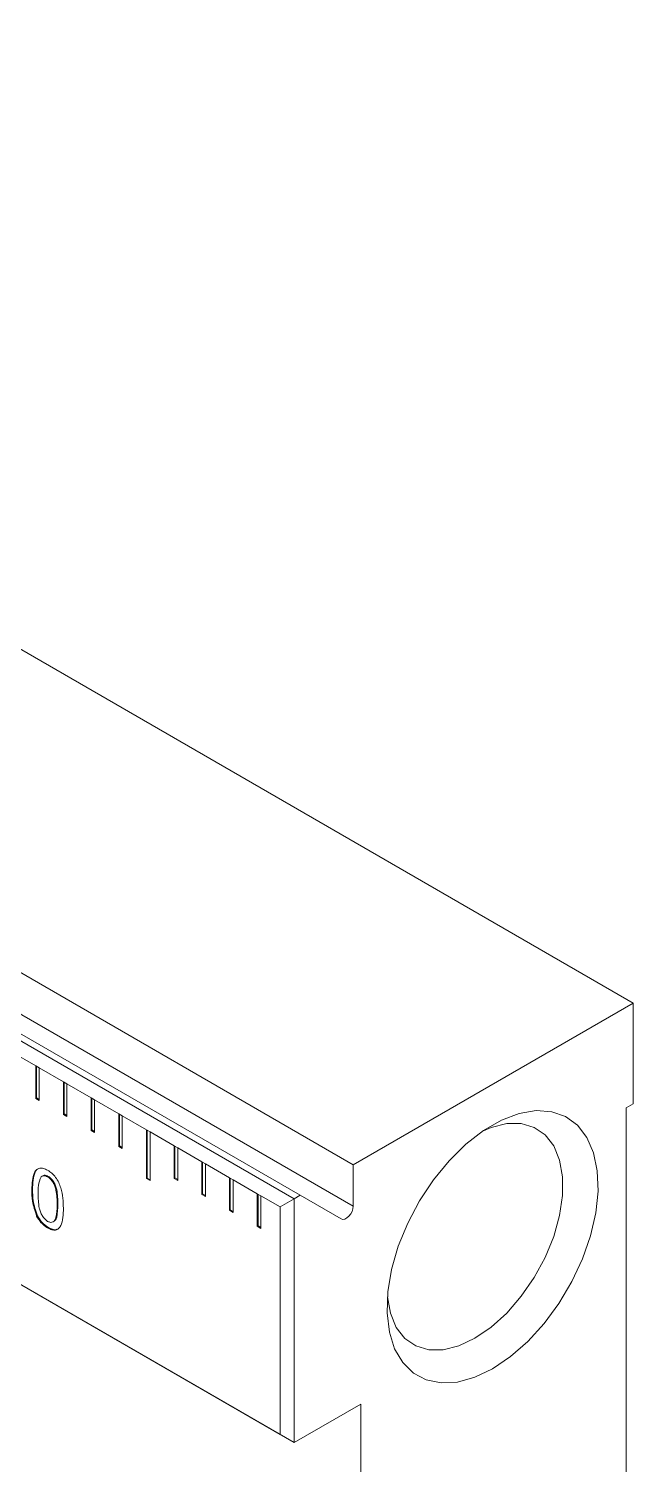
# Model space of a CAD drawing. Header units: inches. Extents: x 0.1 to 10.9, y 0 to 8.5.
# Drawn here: x 10.4854 to 10.6879, y 2.0274 to 2.5083 of the extents above; entities that cross this region are included whole.
import ezdxf

# ---------------------------------------------------------------- set-up
doc = ezdxf.new("R2010")
doc.units = ezdxf.units.IN
doc.header["$MEASUREMENT"] = 0

msp = doc.modelspace()

# ---------------------------------------------------------------- linework, layer by layer
at = {"color": 7, "linetype": 'Continuous', "lineweight": 18}
for p, q in [((10.68791, 2.18192), (8.36789, 3.52124)), ((10.5941, 2.12777), (8.27408, 3.46708)), ((8.25428, 3.45565), (10.5743, 2.11634)), ((10.57637, 2.11753), (8.25635, 3.45685)), ((10.5941, 2.11386), (8.27408, 3.45318)), ((8.25428, 3.374), (10.56959, 2.0374)), ((10.5743, 2.03468), (8.25428, 3.374)), ((10.5941, 2.12777), (10.68791, 2.18192)), ((10.68791, 2.18192), (10.68791, 2.14817)), ((10.48773, 2.16087), (10.47962, 2.16555)), ((10.4889, 2.16019), (10.48773, 2.16087)), ((10.48773, 2.16087), (10.48773, 2.14999)), ((10.48796, 2.16074), (10.48796, 2.15012)), ((10.497, 2.15552), (10.4889, 2.16019)), ((10.4889, 2.14931), (10.4889, 2.16019)), ((10.49818, 2.15484), (10.497, 2.15552)), ((10.497, 2.15552), (10.497, 2.14463)), ((10.49724, 2.15538), (10.49724, 2.14477)), ((10.50628, 2.15016), (10.49818, 2.15484)), ((10.49818, 2.14395), (10.49818, 2.15484)), ((10.48796, 2.15012), (10.48773, 2.14999)), ((10.48773, 2.14999), (10.4889, 2.14931)), ((10.48796, 2.15012), (10.4889, 2.14958)), ((10.50746, 2.14948), (10.50628, 2.15016)), ((10.50628, 2.15016), (10.50628, 2.13927)), ((10.50652, 2.15002), (10.50652, 2.13941)), ((10.51556, 2.1448), (10.50746, 2.14948)), ((10.50746, 2.13859), (10.50746, 2.14948)), ((10.49724, 2.14477), (10.497, 2.14463)), ((10.497, 2.14463), (10.49818, 2.14395)), ((10.49724, 2.14477), (10.49818, 2.14422)), ((10.51674, 2.14412), (10.51556, 2.1448)), ((10.51556, 2.1448), (10.51556, 2.13392)), ((10.5158, 2.14467), (10.5158, 2.13405)), ((10.68791, 2.14817), (10.68555, 2.14681)), ((10.68555, 2.14681), (10.68555, 2.01072)), ((10.52484, 2.13945), (10.51674, 2.14412)), ((10.51674, 2.13323), (10.51674, 2.14412)), ((10.50652, 2.13941), (10.50628, 2.13927)), ((10.50628, 2.13927), (10.50746, 2.13859)), ((10.50652, 2.13941), (10.50746, 2.13886)), ((10.52602, 2.13876), (10.52484, 2.13945)), ((10.52484, 2.13945), (10.52484, 2.12311)), ((10.52508, 2.13931), (10.52508, 2.12325)), ((10.53412, 2.13409), (10.52602, 2.13876)), ((10.52602, 2.12243), (10.52602, 2.13876)), ((10.5158, 2.13405), (10.51556, 2.13392)), ((10.51556, 2.13392), (10.51674, 2.13323)), ((10.5158, 2.13405), (10.51674, 2.13351)), ((10.5353, 2.13341), (10.53412, 2.13409)), ((10.53412, 2.13409), (10.53412, 2.1232)), ((10.53436, 2.13395), (10.53436, 2.12334)), ((10.5434, 2.12873), (10.5353, 2.13341)), ((10.5353, 2.12252), (10.5353, 2.13341)), ((10.54458, 2.12805), (10.5434, 2.12873)), ((10.5434, 2.12873), (10.5434, 2.11784)), ((10.54364, 2.1286), (10.54364, 2.11798)), ((10.55268, 2.12337), (10.54458, 2.12805)), ((10.54458, 2.11716), (10.54458, 2.12805)), ((10.5941, 2.11386), (10.5941, 2.12777)), ((10.4901, 2.12407), (10.4898, 2.1239)), ((10.49194, 2.12385), (10.4917, 2.12372)), ((10.52508, 2.12325), (10.52484, 2.12311)), ((10.52484, 2.12311), (10.52602, 2.12243)), ((10.52508, 2.12325), (10.52602, 2.12271)), ((10.53436, 2.12334), (10.53412, 2.1232)), ((10.53412, 2.1232), (10.5353, 2.12252)), ((10.53436, 2.12334), (10.5353, 2.12279)), ((10.55386, 2.12269), (10.55268, 2.12337)), ((10.55268, 2.12337), (10.55268, 2.11249)), ((10.55292, 2.12324), (10.55292, 2.11262)), ((10.56196, 2.11802), (10.55386, 2.12269)), ((10.55386, 2.11181), (10.55386, 2.12269)), ((10.48667, 2.11943), (10.48644, 2.1193)), ((10.54364, 2.11798), (10.5434, 2.11784)), ((10.5434, 2.11784), (10.54458, 2.11716)), ((10.54364, 2.11798), (10.54458, 2.11744)), ((10.56314, 2.11734), (10.56196, 2.11802)), ((10.56196, 2.11802), (10.56196, 2.10713)), ((10.5622, 2.11788), (10.5622, 2.10727)), ((10.56959, 2.11362), (10.56314, 2.11734)), ((10.56314, 2.10645), (10.56314, 2.11734)), ((10.56959, 2.11362), (10.5743, 2.11634)), ((10.5743, 2.11634), (10.57637, 2.11753)), ((10.5743, 2.11634), (10.5743, 2.03468)), ((10.57637, 2.11753), (10.59008, 2.10961)), ((10.49514, 2.11456), (10.4949, 2.11442)), ((10.55292, 2.11262), (10.55268, 2.11249)), ((10.55268, 2.11249), (10.55386, 2.11181)), ((10.55292, 2.11262), (10.55386, 2.11208)), ((10.56959, 2.0374), (10.56959, 2.11362)), ((10.48828, 2.1107), (10.48804, 2.11057)), ((10.49196, 2.10674), (10.49173, 2.1066)), ((10.5622, 2.10727), (10.56196, 2.10713)), ((10.56196, 2.10713), (10.56314, 2.10645)), ((10.5622, 2.10727), (10.56314, 2.10672)), ((10.59669, 2.04761), (10.5743, 2.03468)), ((10.59669, 1.95278), (10.59669, 2.04761)), ((10.56959, 2.0374), (10.5743, 2.03468))]:
    msp.add_line(p, q, dxfattribs=at)
at = {"color": 7, "linetype": 'Continuous', "lineweight": 18, "flags": 128}
for points in [[(10.64077, 2.05945), (10.63479, 2.05658), (10.62899, 2.05498), (10.62353, 2.05468), (10.61856, 2.05569), (10.61423, 2.05798), (10.61066, 2.06149), (10.60796, 2.06611), (10.60621, 2.07172), (10.60545, 2.07815), (10.6057, 2.08521), (10.60696, 2.09271), (10.6092, 2.10043), (10.61234, 2.10814), (10.61631, 2.11562), (10.62097, 2.12267), (10.62621, 2.12907), (10.63186, 2.13464), (10.63777, 2.13922), (10.64377, 2.14268), (10.64968, 2.14492), (10.65533, 2.14588), (10.66057, 2.14553), (10.66523, 2.14387), (10.6692, 2.14096), (10.67234, 2.13688), (10.67458, 2.13174), (10.67584, 2.1257), (10.67609, 2.11893), (10.67533, 2.11162), (10.67358, 2.10399), (10.67088, 2.09625), (10.66731, 2.08862), (10.66298, 2.08133), (10.65801, 2.07458), (10.65255, 2.06858), (10.64674, 2.06348), (10.64077, 2.05945)], [(10.63488, 2.06965), (10.64029, 2.07336), (10.64552, 2.07809), (10.65039, 2.0837), (10.65473, 2.08999), (10.65839, 2.09674), (10.66125, 2.10373), (10.66321, 2.11072), (10.66421, 2.11747), (10.66421, 2.12375), (10.66321, 2.12934), (10.66125, 2.13406), (10.65839, 2.13775), (10.65473, 2.14028), (10.65039, 2.14155), (10.64552, 2.14154), (10.64029, 2.14024), (10.63768, 2.13916)], [(10.59008, 2.10961), (10.59063, 2.10946), (10.59128, 2.10957), (10.59197, 2.10992), (10.59265, 2.11051), (10.59324, 2.11126), (10.5937, 2.11212), (10.594, 2.11301), (10.5941, 2.11386)], [(10.60555, 2.0835), (10.60654, 2.078), (10.6085, 2.07328), (10.61137, 2.0696), (10.61503, 2.06707), (10.61937, 2.06579), (10.62423, 2.0658), (10.62946, 2.06711), (10.63488, 2.06965)]]:
    msp.add_lwpolyline(points, dxfattribs=at)
at = {"color": 7, "linetype": 'Continuous', "lineweight": 18}
for points, knots in [([(10.48644, 2.1193), (10.48646, 2.12036), (10.48651, 2.12248), (10.48705, 2.12484), (10.48798, 2.12619), (10.48901, 2.12672), (10.49033, 2.12661), (10.49126, 2.12614), (10.49173, 2.1259)], [0, 0, 0, 0, 0.25049, 0.500349, 0.625423, 0.750205, 0.87498, 1, 1, 1, 1]), ([(10.48667, 2.11943), (10.48669, 2.12051), (10.48674, 2.12265), (10.48733, 2.1249), (10.48794, 2.12609), (10.48831, 2.12627), (10.48832, 2.12627)], [0, 0, 0, 0, 0.39644, 0.791881, 0.98983, 1, 1, 1, 1]), ([(10.49173, 2.1259), (10.49219, 2.1256), (10.49313, 2.12499), (10.49444, 2.12359), (10.49549, 2.12187), (10.4968, 2.11822), (10.49692, 2.11543), (10.49701, 2.11319)], [0, 0, 0, 0, 0.1253833, 0.2506337, 0.3757012, 0.5011173, 1, 1, 1, 1]), ([(10.48951, 2.12368), (10.48916, 2.12277), (10.48855, 2.12113), (10.48855, 2.11902), (10.48855, 2.11808)], [0, 0, 0, 0, 0.558062, 1, 1, 1, 1]), ([(10.4917, 2.12372), (10.49122, 2.12392), (10.49034, 2.12428), (10.48976, 2.12386), (10.48951, 2.12368)], [0, 0, 0, 0, 0.55834, 1, 1, 1, 1]), ([(10.49194, 2.12385), (10.49144, 2.12408), (10.49073, 2.1244), (10.49025, 2.12409), (10.49011, 2.12399)], [0, 0, 0, 0, 0.692035, 1, 1, 1, 1]), ([(10.4949, 2.11442), (10.49488, 2.11599), (10.49487, 2.11796), (10.4942, 2.12056), (10.49357, 2.12185), (10.49272, 2.12302), (10.49204, 2.12349), (10.4917, 2.12372)], [0, 0, 0, 0, 0.500352, 0.625529, 0.750516, 0.875255, 1, 1, 1, 1]), ([(10.49514, 2.11456), (10.49512, 2.11613), (10.4951, 2.11809), (10.49444, 2.1207), (10.49381, 2.12198), (10.49295, 2.12316), (10.49228, 2.12362), (10.49194, 2.12385)], [0, 0, 0, 0, 0.500352, 0.625529, 0.750516, 0.875255, 1, 1, 1, 1]), ([(10.48804, 2.11057), (10.48748, 2.11228), (10.48647, 2.11534), (10.48645, 2.11809), (10.48644, 2.1193)], [0, 0, 0, 0, 0.5579733, 1, 1, 1, 1]), ([(10.48828, 2.1107), (10.48771, 2.11241), (10.48671, 2.11548), (10.48668, 2.11822), (10.48667, 2.11943)], [0, 0, 0, 0, 0.5579733, 1, 1, 1, 1]), ([(10.48855, 2.11808), (10.48857, 2.11652), (10.48859, 2.11456), (10.48923, 2.11197), (10.48988, 2.11069), (10.49072, 2.10951), (10.49139, 2.10904), (10.49173, 2.1088)], [0, 0, 0, 0, 0.5003629, 0.6255677, 0.7505383, 0.8753036, 1, 1, 1, 1]), ([(10.49173, 2.1088), (10.49206, 2.10865), (10.49274, 2.10835), (10.49358, 2.10855), (10.49422, 2.10909), (10.49486, 2.11094), (10.49488, 2.11288), (10.4949, 2.11442)], [0, 0, 0, 0, 0.124658, 0.249391, 0.374377, 0.49959, 1, 1, 1, 1]), ([(10.49701, 2.11319), (10.49699, 2.11213), (10.49694, 2.11001), (10.4964, 2.10766), (10.49547, 2.10631), (10.49444, 2.10578), (10.49313, 2.10589), (10.49219, 2.10637), (10.49173, 2.1066)], [0, 0, 0, 0, 0.250473, 0.500354, 0.625397, 0.750179, 0.874971, 1, 1, 1, 1]), ([(10.49416, 2.10908), (10.49424, 2.10914), (10.49455, 2.10938), (10.49505, 2.11114), (10.4951, 2.11304), (10.49514, 2.11456)], [0, 0, 0, 0, 0.072724, 0.25831, 1, 1, 1, 1]), ([(10.49173, 2.1066), (10.49093, 2.10714), (10.48951, 2.1081), (10.48849, 2.10981), (10.48804, 2.11057)], [0, 0, 0, 0, 0.5597157, 1, 1, 1, 1]), ([(10.49196, 2.10674), (10.49117, 2.10728), (10.48975, 2.10824), (10.48873, 2.10995), (10.48828, 2.1107)], [0, 0, 0, 0, 0.5597157, 1, 1, 1, 1]), ([(10.4949, 2.10615), (10.49481, 2.1061), (10.49439, 2.10587), (10.49335, 2.10605), (10.49242, 2.10651), (10.49196, 2.10674)], [0, 0, 0, 0, 0.11598, 0.557571, 1, 1, 1, 1])]:
    msp.add_open_spline(points, degree=3, knots=knots, dxfattribs=at)

doc.saveas('drawing.dxf')
